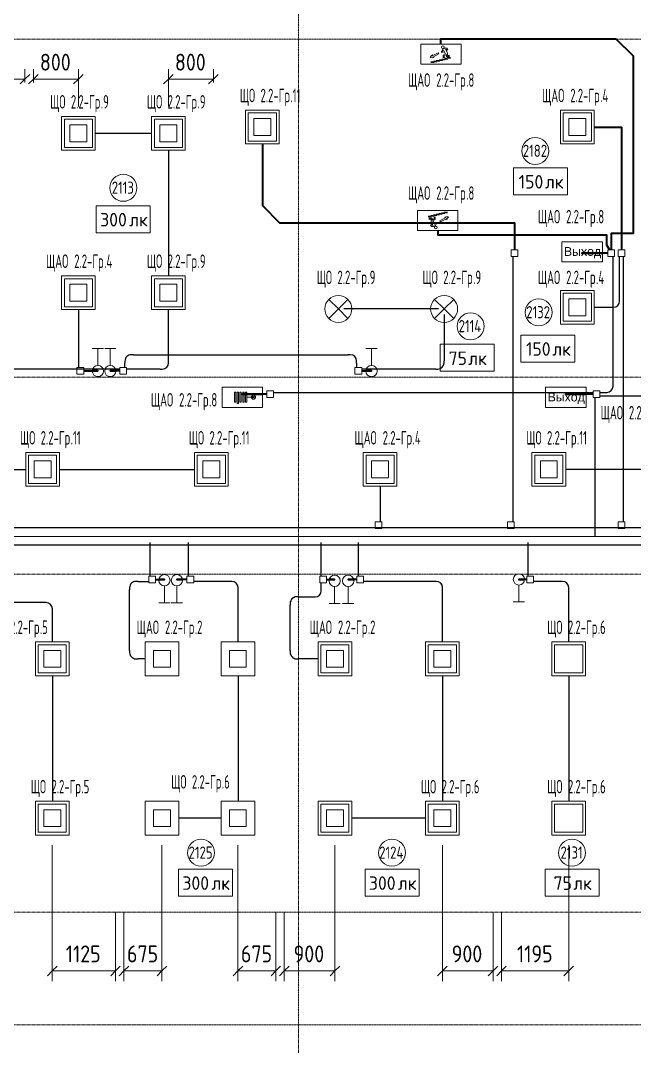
# Model space of a CAD drawing. Header units: millimetres. Extents: x -4730 to 98194, y -4296 to 93388.
# Drawn here: x 67061 to 77975, y 34616 to 52834 of the extents above; entities that cross this region are included whole.
import ezdxf

# ---------------------------------------------------------------- set-up
doc = ezdxf.new("R2010")
doc.units = ezdxf.units.MM
doc.linetypes.add('Линия сетки', pattern=[22.225, 12.7, -3.175, 3.175, -3.175])
for name, color, linetype, lineweight, true_color in [('Кабельные лотки', 5, 'Continuous', 25, 0x0000ff), ('Короба', 7, 'Continuous', 25, 0x008000), ('Соединительные детали коробов', 7, 'Continuous', 25, 0x008000), ('Типовые аннотации', 5, 'Continuous', 18, 0x0000ff)]:
    doc.layers.add(name, color=color, linetype=linetype, lineweight=lineweight, true_color=true_color)
for name, color, linetype, lineweight in [('Марки помещений', 7, 'Continuous', 9), ('Марки силовых электроприборов', 7, 'Continuous', 9), ('Осевая линия', 7, 'Continuous', 18), ('Оси', 7, 'Continuous', 9), ('Провода', 7, 'Continuous', 35), ('Размеры', 7, 'Continuous', 9), ('Размеры-120', 7, 'Continuous', 9)]:
    doc.layers.add(name, color=color, linetype=linetype, lineweight=lineweight)
doc.styles.add('Arial', font='arial.ttf', dxfattribs={"height": 156})
doc.styles.add('GOST Common', font='GOST_Common.ttf', dxfattribs={"width": 0.6, "height": 240})
doc.styles.add('GOST Common_2', font='GOST_Common.ttf', dxfattribs={"height": 240})
doc.styles.add('GOST Common_3', font='GOST_Common.ttf', dxfattribs={"width": 0.9, "height": 300})
doc.styles.add('GOST Common_4', font='GOST_Common.ttf', dxfattribs={"width": 0.8, "height": 216})
doc.dimstyles.new('ADSK_Проверочный', dxfattribs={"dimscale": 304.8, "dimtxt": 301.714499, "dimasz": 0.556693, "dimexe": 0.590551, "dimexo": 0.590551, "dimgap": 0.19685, "dimtad": 1, "dimdec": 3, "dimrnd": 0.001, "dimdsep": 46, "dimtxsty": 'GOST Common_3', "dimblk1": 'OBLIQUE', "dimblk2": 'OBLIQUE', "dimsah": 1, "dimcen": 0.09, "dimazin": 0, "dimtfac": 1, "dimtdec": 4, "dimtix": 1, "dimtmove": 0, "dimatfit": 3, "dimfxl": 1, "dimtvp": 1, "dimtolj": 1, "dimtzin": 0, "dimarcsym": 2})

# ---------------------------------------------------------------- blocks, each defined once
blk = doc.blocks.new('M_Короб_ отвод - Плоский торец - ПВХ - Стандартная-2386742-2-й этаж')
at = {"layer": 'Соединительные детали коробов'}
for p, q in [((0, 111.95), (0, 150.05)), ((-150.05, 0), (-111.95, 0))]:
    blk.add_line(p, q, dxfattribs=at)
blk.add_arc((-111.95, 111.95), 111.95, 270, 0, dxfattribs=at)
blk = doc.blocks.new('DIMBLOCK161-2-й этаж')
at = {"layer": 'Размеры-120'}
for p, q in [((67625, 38192), (67625, 35778)), ((67625, 35958), (67625, 38192)), ((68750, 36990), (68750, 35778)), ((68750, 35958), (68750, 36990)), ((67625, 35958), (67540, 35873)), ((67625, 35958), (67710, 36043)), ((67625, 35958), (68750, 35958)), ((68750, 35958), (68665, 35873)), ((68750, 35958), (68835, 36043))]:
    blk.add_line(p, q, dxfattribs=at)
at = {"layer": 'Размеры-120', "color": 0, "insert": (67865, 36410), "char_height": 300, "width": 773.21, "attachment_point": 1, "line_spacing_factor": 1.022761, "style": 'GOST Common_3'}
blk.add_mtext('1125', dxfattribs=at)
blk = doc.blocks.new('_Oblique')
at = {"color": 0, "linetype": 'ByBlock', "lineweight": -2}
blk.add_line((-0.5, -0.5), (0.5, 0.5), dxfattribs=at)
blk = doc.blocks.new('DIMBLOCK162-2-й этаж')
at = {"layer": 'Размеры-120'}
for p, q in [((69575, 38192), (69575, 35778)), ((69575, 35958), (69575, 38192)), ((68900, 36990), (68900, 35778)), ((68900, 35958), (68900, 36990)), ((68900, 35958), (68815, 35873)), ((68900, 35958), (68985, 36043)), ((68900, 35958), (69575, 35958)), ((69575, 35958), (69490, 35873)), ((69575, 35958), (69660, 36043))]:
    blk.add_line(p, q, dxfattribs=at)
at = {"layer": 'Размеры-120', "color": 0, "insert": (68954, 36410), "char_height": 300, "width": 681.16, "attachment_point": 1, "line_spacing_factor": 1.022761, "style": 'GOST Common_3'}
blk.add_mtext('675', dxfattribs=at)
blk = doc.blocks.new('DIMBLOCK163-2-й этаж')
at = {"layer": 'Размеры-120'}
for p, q in [((70925, 38192), (70925, 35778)), ((70925, 35958), (70925, 38192)), ((71600, 36990), (71600, 35778)), ((71600, 35958), (71600, 36990)), ((70925, 35958), (70840, 35873)), ((70925, 35958), (71010, 36043)), ((70925, 35958), (71600, 35958)), ((71600, 35958), (71515, 35873)), ((71600, 35958), (71685, 36043))]:
    blk.add_line(p, q, dxfattribs=at)
at = {"layer": 'Размеры-120', "color": 0, "insert": (70979, 36410), "char_height": 300, "width": 681.16, "attachment_point": 1, "line_spacing_factor": 1.022761, "style": 'GOST Common_3'}
blk.add_mtext('675', dxfattribs=at)
blk = doc.blocks.new('DIMBLOCK164-2-й этаж')
at = {"layer": 'Размеры-120'}
for p, q in [((72650, 38192), (72650, 35778)), ((72650, 35958), (72650, 38192)), ((71750, 36990), (71750, 35778)), ((71750, 35958), (71750, 36990)), ((71750, 35958), (71665, 35873)), ((71750, 35958), (71835, 36043)), ((71750, 35958), (72650, 35958)), ((72650, 35958), (72565, 35873)), ((72650, 35958), (72735, 36043))]:
    blk.add_line(p, q, dxfattribs=at)
at = {"layer": 'Размеры-120', "color": 0, "insert": (71916, 36410), "char_height": 300, "width": 681.16, "attachment_point": 1, "line_spacing_factor": 1.022761, "style": 'GOST Common_3'}
blk.add_mtext('900', dxfattribs=at)
blk = doc.blocks.new('DIMBLOCK165-2-й этаж')
at = {"layer": 'Размеры-120'}
for p, q in [((74560, 38192), (74560, 35778)), ((74560, 35958), (74560, 38192)), ((75460, 36990), (75460, 35778)), ((75460, 35958), (75460, 36990)), ((74560, 35958), (74475, 35873)), ((74560, 35958), (74645, 36043)), ((74560, 35958), (75460, 35958)), ((75460, 35958), (75375, 35873)), ((75460, 35958), (75545, 36043))]:
    blk.add_line(p, q, dxfattribs=at)
at = {"layer": 'Размеры-120', "color": 0, "insert": (74726, 36410), "char_height": 300, "width": 681.16, "attachment_point": 1, "line_spacing_factor": 1.022761, "style": 'GOST Common_3'}
blk.add_mtext('900', dxfattribs=at)
blk = doc.blocks.new('DIMBLOCK166-2-й этаж')
at = {"layer": 'Размеры-120'}
for p, q in [((76805, 38192), (76805, 35778)), ((76805, 35958), (76805, 38192)), ((75610, 36990), (75610, 35778)), ((75610, 35958), (75610, 36990)), ((75610, 35958), (75525, 35873)), ((75610, 35958), (75695, 36043)), ((75610, 35958), (76805, 35958)), ((76805, 35958), (76720, 35873)), ((76805, 35958), (76890, 36043))]:
    blk.add_line(p, q, dxfattribs=at)
at = {"layer": 'Размеры-120', "color": 0, "insert": (75885, 36410), "char_height": 300, "width": 773.21, "attachment_point": 1, "line_spacing_factor": 1.022761, "style": 'GOST Common_3'}
blk.add_mtext('1195', dxfattribs=at)
blk = doc.blocks.new('DIMBLOCK179-2-й этаж')
at = {"layer": 'Размеры-120'}
for p, q in [((66195, 51307), (66195, 51972)), ((67140, 51732), (67140, 51972)), ((66195, 51792), (66110, 51707)), ((66195, 51792), (66280, 51877)), ((66195, 51792), (67140, 51792)), ((66195, 51792), (66195, 51307)), ((67140, 51792), (67055, 51707)), ((67140, 51792), (67225, 51877)), ((67140, 51792), (67140, 51732))]:
    blk.add_line(p, q, dxfattribs=at)
at = {"layer": 'Размеры-120', "color": 0, "insert": (66371, 52244), "char_height": 300, "width": 711.84, "attachment_point": 1, "line_spacing_factor": 1.022761, "style": 'GOST Common_3'}
blk.add_mtext('945', dxfattribs=at)
blk = doc.blocks.new('DIMBLOCK182-2-й этаж')
at = {"layer": 'Размеры-120'}
for p, q in [((67290, 51732), (67290, 51972)), ((68090, 51307), (68090, 51972)), ((67290, 51792), (67205, 51707)), ((67290, 51792), (67375, 51877)), ((67290, 51792), (68090, 51792)), ((67290, 51792), (67290, 51732)), ((68090, 51792), (68005, 51707)), ((68090, 51792), (68175, 51877)), ((68090, 51792), (68090, 51307))]:
    blk.add_line(p, q, dxfattribs=at)
at = {"layer": 'Размеры-120', "color": 0, "insert": (67406, 52244), "char_height": 300, "width": 681.16, "attachment_point": 1, "line_spacing_factor": 1.022761, "style": 'GOST Common_3'}
blk.add_mtext('800', dxfattribs=at)
blk = doc.blocks.new('DIMBLOCK183-2-й этаж')
at = {"layer": 'Размеры-120'}
for p, q in [((69690, 51307), (69690, 51972)), ((70490, 51732), (70490, 51972)), ((69690, 51792), (69605, 51707)), ((69690, 51792), (69775, 51877)), ((69690, 51792), (70490, 51792)), ((69690, 51792), (69690, 51307)), ((70490, 51792), (70405, 51707)), ((70490, 51792), (70575, 51877)), ((70490, 51792), (70490, 51732))]:
    blk.add_line(p, q, dxfattribs=at)
at = {"layer": 'Размеры-120', "color": 0, "insert": (69806, 52244), "char_height": 300, "width": 681.16, "attachment_point": 1, "line_spacing_factor": 1.022761, "style": 'GOST Common_3'}
blk.add_mtext('800', dxfattribs=at)
blk = doc.blocks.new('ADSK_Марка_Помещение_1_ГОСТ21-501-2011 - Номер-85995-2-й этаж')
at = {"layer": 'Марки помещений'}
blk.add_circle((0, 0), 2, dxfattribs=at)
blk = doc.blocks.new('Морка помещения_освещённость_ - Морка помещения_освещённость_-1484368-2-й этаж')
at = {"layer": 'Марки помещений', "color": 190, "true_color": 0x8000ff}
for p, q in [((-4, 0), (-4, 4)), ((-4, 4), (4, 4)), ((4, 4), (4, 0)), ((4, 0), (-4, 0))]:
    blk.add_line(p, q, dxfattribs=at)

msp = doc.modelspace()

# ---------------------------------------------------------------- linework, layer by layer
at = {"layer": 'Кабельные лотки'}
for p, q in [((81502.9607, 43823.1437), (48145, 43823.1437)), ((48145, 43523.1437), (81502.9607, 43523.1437))]:
    msp.add_line(p, q, dxfattribs=at)
at = {"layer": 'Короба'}
for p, q in [((69394.764, 50830), (68389.764, 50830)), ((69692.264, 50532.5), (69692.264, 48297.5)), ((75810.3326, 48643.9072), (75810.3326, 43932.0582)), ((77593.3326, 46379.262), (77593.3326, 48643.9072)), ((77710.3326, 47892.6394), (77710.3326, 48643.9072)), ((77773.3326, 48643.9072), (77773.3326, 43932.0582)), ((77259.6124, 47742.5894), (77560.2826, 47742.5894)), ((68092.264, 47702.5), (68092.264, 46672.0678)), ((69692.264, 46793.6178), (69692.264, 47702.5)), ((74491.0368, 47713.0006), (72811.0368, 47713.0006)), ((74591.0368, 47613.0006), (74591.0368, 46793.6178)), ((69067.314, 46900), (72884.214, 46900)), ((68825.764, 46643.5678), (62445.764, 46643.5678)), ((68917.264, 46672.0678), (68917.264, 46749.95)), ((69542.214, 46643.5678), (68945.764, 46643.5678)), ((73034.264, 46749.95), (73034.264, 46672.0678)), ((74440.9868, 46643.5678), (73125.764, 46643.5678)), ((71558.4209, 46229.212), (77238.4209, 46229.212)), ((77266.9209, 46137.712), (77266.9209, 43663.1096)), ((77358.4209, 46229.212), (77443.2826, 46229.212)), ((78918.4209, 46166.212), (77358.4209, 46166.212)), ((64752.7025, 44863.9553), (67157.7025, 44863.9553)), ((67752.7025, 44863.9553), (70157.7025, 44863.9553)), ((79157.7025, 44863.9553), (76752.7025, 44863.9553)), ((73455.2025, 44566.4553), (73455.2025, 43932.0582)), ((69367.7371, 42966.6717), (69367.7371, 43566.6717)), ((70047.7371, 42966.6717), (70047.7371, 43566.6717)), ((72407.7371, 42966.6717), (72407.7371, 43566.6717)), ((73067.7371, 42966.6717), (73067.7371, 43566.6717)), ((76087.7371, 42966.6717), (76087.7371, 43566.6717)), ((69149.814, 42875.1717), (69339.2371, 42875.1717)), ((70777.214, 42875.1717), (70139.2371, 42875.1717)), ((72407.7371, 42750.05), (72407.7371, 42846.6717)), ((74412.214, 42875.1717), (73159.2371, 42875.1717)), ((76657.214, 42875.1717), (76179.2371, 42875.1717)), ((68999.764, 41650.05), (68999.764, 42725.1217)), ((70927.264, 41797.5), (70927.264, 42725.1217)), ((74562.264, 41797.5), (74562.264, 42725.1217)), ((76807.264, 41797.5), (76807.264, 42725.1217)), ((67477.214, 42497.5), (66600.7871, 42497.5)), ((71854.764, 41650.05), (71854.764, 42449.95)), ((72004.814, 42600), (72257.6871, 42600)), ((67627.264, 41797.5), (67627.264, 42347.45)), ((69279.764, 41500), (69149.814, 41500)), ((72354.764, 41500), (72004.814, 41500)), ((67627.264, 41202.5), (67627.264, 38967.5)), ((70927.264, 41202.5), (70927.264, 38967.5)), ((74562.264, 41202.5), (74562.264, 38967.5)), ((76807.264, 41202.5), (76807.264, 38967.5)), ((70629.764, 38670), (69874.764, 38670)), ((74264.764, 38670), (72949.764, 38670))]:
    msp.add_line(p, q, dxfattribs=at)
at = {"layer": 'Осевая линия'}
msp.add_line((48145, 43673.1437), (81502.9607, 43673.1437), dxfattribs=at)
at = {"layer": 'Оси', "linetype": 'Линия сетки'}
for p, q in [((72000, 93388.3703), (72000, -3096.3487)), ((98194.2682, 52500), (-3530.0173, 52500)), ((98194.2682, 46500), (-3530.0173, 46500)), ((98194.2682, 43000), (-3530.0173, 43000)), ((98194.2682, 37000), (-3530.0173, 37000)), ((98194.2682, 35000), (-3530.0173, 35000))]:
    msp.add_line(p, q, dxfattribs=at)
at = {"layer": 'Провода', "flags": 128}
for points in [[(74531.7125, 52416.7452), (74530, 52510), (77645.2, 52510), (77950, 52205.2), (77950, 49050), (77561.8278, 49050), (77561.8318, 48763.9072)], [(77259.8484, 50942.5894), (77741.8325, 50942.5894), (77741.8326, 48763.9072)], [(71360.2479, 50642.5894), (71361.7064, 49547.3891), (71666.9124, 49242.5894), (75841.8278, 49242.5894), (75841.8321, 48763.9072)], [(74478.5486, 49103.2548), (74480, 49030), (77480, 49030), (77480, 48850), (77528.2241, 48763.9072)], [(77501.8326, 48703.9074), (77040, 48703.9092), (77405.0179, 48703.9092)], [(68183.764, 46612.0682), (68436.897, 46612.0698), (68336.9177, 46612.0698)], [(68825.764, 46612.0683), (68656.897, 46612.0698), (68756.8764, 46612.0698)], [(73125.764, 46612.0683), (73300, 46612.0698), (73200.0207, 46612.0698)], [(71438.4209, 46197.7123), (71000, 46197.7141), (71365.0179, 46197.7141)], [(77238.4209, 46197.7122), (76750, 46197.7141), (77115.0179, 46197.7141)], [(69459.2371, 42906.6722), (69620, 42906.6737), (69520.7614, 42906.6737)], [(70019.2371, 42906.6722), (69840, 42906.6737), (69939.2386, 42906.6737)], [(72499.2371, 42906.6723), (72645, 42906.6737), (72547.5221, 42906.6737)], [(73039.2371, 42906.6722), (72885, 42906.6737), (72982.4779, 42906.6737)], [(76059.2371, 42906.6723), (75920, 42906.6737), (76019.964, 42906.6737)]]:
    msp.add_lwpolyline(points, dxfattribs=at)
at = {"layer": 'Типовые аннотации', "color": 96, "true_color": 0x008000}
for p, q in [((74175.0179, 52056.7452), (74175.0179, 52416.7452)), ((74175.0179, 52416.7452), (74895.0179, 52416.7452)), ((74564.1791, 52288.3891), (74540.1791, 52288.3891)), ((74605.7483, 52342.3891), (74564.1791, 52318.3891)), ((74564.1791, 52318.3891), (74564.1791, 52288.3891)), ((74582.1791, 52304.7814), (74618.1791, 52242.4276)), ((74641.7483, 52342.3891), (74605.7483, 52342.3891)), ((74652.1406, 52262.0353), (74616.1406, 52324.3891)), ((74631.356, 52324.3891), (74644.1599, 52302.2122)), ((74659.7483, 52311.2122), (74641.7483, 52342.3891)), ((74895.0179, 52416.7452), (74895.0179, 52056.7452)), ((74342.7012, 52174.4355), (74368.2593, 52215.0653)), ((74390.6667, 52172.6164), (74342.7012, 52174.4355)), ((74368.2593, 52215.0653), (74389.4838, 52226.2689)), ((74376.7047, 52205.954), (74482.827, 52261.9725)), ((74389.4838, 52226.2689), (74376.7047, 52205.954)), ((74494.0306, 52240.748), (74387.9084, 52184.7296)), ((74387.9084, 52184.7296), (74411.8911, 52183.82)), ((74411.8911, 52183.82), (74390.6667, 52172.6164)), ((74404.1175, 52114.7205), (74452.1175, 52114.7205)), ((74452.1175, 52126.7205), (74500.1175, 52126.7205)), ((74512.1175, 52114.7205), (74464.1175, 52114.7205)), ((74482.827, 52261.9725), (74494.0306, 52240.748)), ((74500.1175, 52138.7205), (74548.1175, 52138.7205)), ((74560.1175, 52126.7205), (74512.1175, 52126.7205)), ((74540.1791, 52270.3891), (74582.1791, 52270.3891)), ((74548.1175, 52150.7205), (74596.1175, 52150.7205)), ((74608.1175, 52138.7205), (74560.1175, 52138.7205)), ((74618.1791, 52242.4276), (74576.6099, 52218.4276)), ((74576.6099, 52218.4276), (74576.6099, 52170.4276)), ((74594.6099, 52208.0353), (74634.1406, 52230.8584)), ((74594.6099, 52170.4276), (74594.6099, 52208.0353)), ((74596.1175, 52162.7205), (74644.1175, 52162.7205)), ((74656.1175, 52150.7205), (74608.1175, 52150.7205)), ((74634.1406, 52230.8584), (74634.1406, 52196.0353)), ((74634.1406, 52196.0353), (74688.1406, 52196.0353)), ((74644.1175, 52174.7205), (74704.1175, 52174.7205)), ((74652.1406, 52214.0353), (74652.1406, 52262.0353)), ((74688.1406, 52214.0353), (74652.1406, 52214.0353)), ((74704.1175, 52162.7205), (74656.1175, 52162.7205)), ((74895.0179, 52056.7452), (74175.0179, 52056.7452)), ((74356.1175, 52102.7205), (74404.1175, 52102.7205)), ((74416.1175, 52090.7205), (74356.1175, 52090.7205)), ((74464.1175, 52102.7205), (74416.1175, 52102.7205)), ((74114.9821, 49103.2548), (74114.9821, 49463.2548)), ((74114.9821, 49463.2548), (74834.9821, 49463.2548)), ((74401.8825, 49381.2795), (74449.8825, 49381.2795)), ((74449.8825, 49393.2795), (74497.8825, 49393.2795)), ((74509.8825, 49381.2795), (74461.8825, 49381.2795)), ((74497.8825, 49405.2795), (74545.8825, 49405.2795)), ((74557.8825, 49393.2795), (74509.8825, 49393.2795)), ((74545.8825, 49417.2795), (74593.8825, 49417.2795)), ((74605.8825, 49405.2795), (74557.8825, 49405.2795)), ((74593.8825, 49429.2795), (74653.8825, 49429.2795)), ((74653.8825, 49417.2795), (74605.8825, 49417.2795)), ((74834.9821, 49463.2548), (74834.9821, 49103.2548)), ((74305.8825, 49357.2795), (74353.8825, 49357.2795)), ((74365.8825, 49345.2795), (74305.8825, 49345.2795)), ((74375.8594, 49323.9647), (74321.8594, 49323.9647)), ((74321.8594, 49305.9647), (74357.8594, 49305.9647)), ((74350.2517, 49208.7878), (74368.2517, 49177.6109)), ((74353.8825, 49369.2795), (74401.8825, 49369.2795)), ((74357.8594, 49305.9647), (74357.8594, 49257.9647)), ((74357.8594, 49257.9647), (74393.8594, 49195.6109)), ((74378.644, 49195.6109), (74365.8401, 49217.7878)), ((74413.8825, 49357.2795), (74365.8825, 49357.2795)), ((74375.8594, 49289.1416), (74375.8594, 49323.9647)), ((74415.3901, 49311.9647), (74375.8594, 49289.1416)), ((74391.8209, 49277.5724), (74433.3901, 49301.5724)), ((74427.8209, 49215.2186), (74391.8209, 49277.5724)), ((74404.2517, 49177.6109), (74445.8209, 49201.6109)), ((74461.8825, 49369.2795), (74413.8825, 49369.2795)), ((74415.3901, 49349.5724), (74415.3901, 49311.9647)), ((74469.8209, 49249.6109), (74427.8209, 49249.6109)), ((74433.3901, 49301.5724), (74433.3901, 49349.5724)), ((74445.8209, 49201.6109), (74445.8209, 49231.6109)), ((74445.8209, 49231.6109), (74469.8209, 49231.6109)), ((74515.9694, 49279.252), (74622.0916, 49335.2704)), ((74527.173, 49258.0275), (74515.9694, 49279.252)), ((74633.2953, 49314.0459), (74527.173, 49258.0275)), ((74598.1089, 49336.18), (74619.3333, 49347.3836)), ((74622.0916, 49335.2704), (74598.1089, 49336.18)), ((74619.3333, 49347.3836), (74667.2989, 49345.5645)), ((74620.5163, 49293.731), (74633.2953, 49314.0459)), ((74641.7407, 49304.9347), (74620.5163, 49293.731)), ((74667.2989, 49345.5645), (74641.7407, 49304.9347)), ((74834.9821, 49103.2548), (74114.9821, 49103.2548)), ((74368.2517, 49177.6109), (74404.2517, 49177.6109)), ((76685.0179, 48546.7452), (76685.0179, 48906.7452)), ((76685.0179, 48906.7452), (77405.0179, 48906.7452)), ((77405.0179, 48906.7452), (77405.0179, 48546.7452)), ((77405.0179, 48546.7452), (76685.0179, 48546.7452)), ((76395.0179, 45961.7452), (76395.0179, 46321.7452)), ((76395.0179, 46321.7452), (77115.0179, 46321.7452)), ((77115.0179, 46321.7452), (77115.0179, 45961.7452)), ((77115.0179, 45961.7452), (76395.0179, 45961.7452))]:
    msp.add_line(p, q, dxfattribs=at)
at = {"layer": 'Типовые аннотации'}
for p, q in [((71059.8484, 51242.5894), (71659.8484, 51242.5894)), ((71059.8484, 50642.5894), (71059.8484, 51242.5894)), ((71109.8484, 51192.5894), (71609.8484, 51192.5894)), ((71109.8484, 50692.5894), (71109.8484, 51192.5894)), ((71609.8484, 51192.5894), (71609.8484, 50692.5894)), ((71659.8484, 51242.5894), (71659.8484, 50642.5894)), ((67790, 51130), (68390, 51130)), ((67790, 50530), (67790, 51130)), ((67840, 51080), (68340, 51080)), ((67840, 50580), (67840, 51080)), ((68340, 51080), (68340, 50580)), ((68390, 51130), (68390, 50530)), ((69390, 51130), (69990, 51130)), ((69390, 50530), (69390, 51130)), ((69440, 51080), (69940, 51080)), ((69440, 50580), (69440, 51080)), ((69940, 51080), (69940, 50580)), ((69990, 51130), (69990, 50530)), ((71209.8484, 51092.5894), (71209.8484, 50792.5894)), ((71509.8484, 51092.5894), (71209.8484, 51092.5894)), ((71509.8484, 50792.5894), (71509.8484, 51092.5894)), ((67940, 50980), (67940, 50680)), ((68240, 50980), (67940, 50980)), ((68240, 50680), (68240, 50980)), ((69540, 50980), (69540, 50680)), ((69840, 50980), (69540, 50980)), ((69840, 50680), (69840, 50980)), ((67940, 50680), (68240, 50680)), ((69540, 50680), (69840, 50680)), ((71609.8484, 50692.5894), (71109.8484, 50692.5894)), ((71209.8484, 50792.5894), (71509.8484, 50792.5894)), ((68390, 50530), (67790, 50530)), ((68340, 50580), (67840, 50580)), ((69990, 50530), (69390, 50530)), ((69940, 50580), (69440, 50580)), ((71659.8484, 50642.5894), (71059.8484, 50642.5894)), ((69390, 48300), (69990, 48300)), ((69390, 47700), (69390, 48300)), ((69990, 48300), (69990, 47700)), ((69440, 48250), (69940, 48250)), ((69440, 47750), (69440, 48250)), ((69540, 48150), (69540, 47850)), ((69840, 48150), (69540, 48150)), ((69840, 47850), (69840, 48150)), ((69940, 48250), (69940, 47750)), ((69940, 47750), (69440, 47750)), ((69540, 47850), (69840, 47850)), ((72711.0368, 47713.0006), (72541.3312, 47882.7063)), ((72711.0368, 47713.0006), (72880.7424, 47882.7063)), ((74591.0368, 47713.0006), (74421.3312, 47882.7063)), ((74591.0368, 47713.0006), (74760.7424, 47882.7063)), ((69990, 47700), (69390, 47700)), ((72711.0368, 47713.0006), (72541.3312, 47543.295)), ((72711.0368, 47713.0006), (72880.7424, 47543.295)), ((74591.0368, 47713.0006), (74421.3312, 47543.295)), ((74591.0368, 47713.0006), (74760.7424, 47543.295)), ((68756.897, 47010.0374), (68556.897, 47010.0374)), ((68656.897, 46710.0374), (68656.897, 47010.0374)), ((73400, 47010.0374), (73200, 47010.0374)), ((73300, 46710.0374), (73300, 47010.0374)), ((67152.9385, 45163.9553), (67752.9385, 45163.9553)), ((67152.9385, 44563.9553), (67152.9385, 45163.9553)), ((67202.9385, 45113.9553), (67702.9385, 45113.9553)), ((67202.9385, 44613.9553), (67202.9385, 45113.9553)), ((67302.9385, 45013.9553), (67302.9385, 44713.9553)), ((67602.9385, 45013.9553), (67302.9385, 45013.9553)), ((67602.9385, 44713.9553), (67602.9385, 45013.9553)), ((67702.9385, 45113.9553), (67702.9385, 44613.9553)), ((67752.9385, 45163.9553), (67752.9385, 44563.9553)), ((70152.9385, 45163.9553), (70752.9385, 45163.9553)), ((70152.9385, 44563.9553), (70152.9385, 45163.9553)), ((70202.9385, 45113.9553), (70702.9385, 45113.9553)), ((70202.9385, 44613.9553), (70202.9385, 45113.9553)), ((70302.9385, 45013.9553), (70302.9385, 44713.9553)), ((70602.9385, 45013.9553), (70302.9385, 45013.9553)), ((70602.9385, 44713.9553), (70602.9385, 45013.9553)), ((70702.9385, 45113.9553), (70702.9385, 44613.9553)), ((70752.9385, 45163.9553), (70752.9385, 44563.9553)), ((76152.9385, 45163.9553), (76752.9385, 45163.9553)), ((76152.9385, 44563.9553), (76152.9385, 45163.9553)), ((76202.9385, 45113.9553), (76702.9385, 45113.9553)), ((76202.9385, 44613.9553), (76202.9385, 45113.9553)), ((76302.9385, 45013.9553), (76302.9385, 44713.9553)), ((76602.9385, 45013.9553), (76302.9385, 45013.9553)), ((76602.9385, 44713.9553), (76602.9385, 45013.9553)), ((76702.9385, 45113.9553), (76702.9385, 44613.9553)), ((76752.9385, 45163.9553), (76752.9385, 44563.9553)), ((67302.9385, 44713.9553), (67602.9385, 44713.9553)), ((70302.9385, 44713.9553), (70602.9385, 44713.9553)), ((76302.9385, 44713.9553), (76602.9385, 44713.9553)), ((67752.9385, 44563.9553), (67152.9385, 44563.9553)), ((67702.9385, 44613.9553), (67202.9385, 44613.9553)), ((70752.9385, 44563.9553), (70152.9385, 44563.9553)), ((70702.9385, 44613.9553), (70202.9385, 44613.9553)), ((76752.9385, 44563.9553), (76152.9385, 44563.9553)), ((76702.9385, 44613.9553), (76202.9385, 44613.9553)), ((69840, 42794.3567), (69840, 42494.3567)), ((72885, 42784.3567), (72885, 42484.3567)), ((75920, 42809.3566), (75920, 42509.3566)), ((69740, 42494.3567), (69940, 42494.3567)), ((72785, 42484.3567), (72985, 42484.3567)), ((75820, 42509.3566), (76020, 42509.3566)), ((67325, 41800), (67925, 41800)), ((67325, 41200), (67325, 41800)), ((67375, 41750), (67875, 41750)), ((67375, 41250), (67375, 41750)), ((67875, 41750), (67875, 41250)), ((67925, 41800), (67925, 41200)), ((70625, 41800), (71225, 41800)), ((70625, 41200), (70625, 41800)), ((71225, 41800), (71225, 41200)), ((74260, 41800), (74860, 41800)), ((74260, 41200), (74260, 41800)), ((74310, 41750), (74810, 41750)), ((74310, 41250), (74310, 41750)), ((74810, 41750), (74810, 41250)), ((74860, 41800), (74860, 41200)), ((76505, 41800), (77105, 41800)), ((76505, 41200), (76505, 41800)), ((76555, 41750), (77055, 41750)), ((76555, 41250), (76555, 41750)), ((77055, 41750), (77055, 41250)), ((77105, 41800), (77105, 41200)), ((67475, 41650), (67475, 41350)), ((67775, 41650), (67475, 41650)), ((67775, 41350), (67775, 41650)), ((70775, 41650), (70775, 41350)), ((71075, 41650), (70775, 41650)), ((71075, 41350), (71075, 41650)), ((74410, 41650), (74410, 41350)), ((74710, 41650), (74410, 41650)), ((74710, 41350), (74710, 41650)), ((67925, 41200), (67325, 41200)), ((67875, 41250), (67375, 41250)), ((67475, 41350), (67775, 41350)), ((71225, 41200), (70625, 41200)), ((70775, 41350), (71075, 41350)), ((74860, 41200), (74260, 41200)), ((74810, 41250), (74310, 41250)), ((74410, 41350), (74710, 41350)), ((77105, 41200), (76505, 41200)), ((77055, 41250), (76555, 41250)), ((67325, 38970), (67925, 38970)), ((67325, 38370), (67325, 38970)), ((67375, 38920), (67875, 38920)), ((67375, 38420), (67375, 38920)), ((67475, 38820), (67475, 38520)), ((67775, 38820), (67475, 38820)), ((67775, 38520), (67775, 38820)), ((67875, 38920), (67875, 38420)), ((67925, 38970), (67925, 38370)), ((69275, 38970), (69875, 38970)), ((69275, 38370), (69275, 38970)), ((69425, 38820), (69425, 38520)), ((69725, 38820), (69425, 38820)), ((69725, 38520), (69725, 38820)), ((69875, 38970), (69875, 38370)), ((70625, 38970), (71225, 38970)), ((70625, 38370), (70625, 38970)), ((70775, 38820), (70775, 38520)), ((71075, 38820), (70775, 38820)), ((71075, 38520), (71075, 38820)), ((71225, 38970), (71225, 38370)), ((72350, 38970), (72950, 38970)), ((72350, 38370), (72350, 38970)), ((72400, 38920), (72900, 38920)), ((72400, 38420), (72400, 38920)), ((72500, 38820), (72500, 38520)), ((72800, 38820), (72500, 38820)), ((72800, 38520), (72800, 38820)), ((72900, 38920), (72900, 38420)), ((72950, 38970), (72950, 38370)), ((74260, 38970), (74860, 38970)), ((74260, 38370), (74260, 38970)), ((74310, 38920), (74810, 38920)), ((74310, 38420), (74310, 38920)), ((74410, 38820), (74410, 38520)), ((74710, 38820), (74410, 38820)), ((74710, 38520), (74710, 38820)), ((74810, 38920), (74810, 38420)), ((74860, 38970), (74860, 38370)), ((76505, 38970), (77105, 38970)), ((76505, 38370), (76505, 38970)), ((76555, 38920), (77055, 38920)), ((76555, 38420), (76555, 38920)), ((77055, 38920), (77055, 38420)), ((77105, 38970), (77105, 38370)), ((67475, 38520), (67775, 38520)), ((69425, 38520), (69725, 38520)), ((70775, 38520), (71075, 38520)), ((72500, 38520), (72800, 38520)), ((74410, 38520), (74710, 38520)), ((67925, 38370), (67325, 38370)), ((67875, 38420), (67375, 38420)), ((69875, 38370), (69275, 38370)), ((71225, 38370), (70625, 38370)), ((72950, 38370), (72350, 38370)), ((72900, 38420), (72400, 38420)), ((74860, 38370), (74260, 38370)), ((74810, 38420), (74310, 38420)), ((77105, 38370), (76505, 38370)), ((77055, 38420), (76555, 38420))]:
    msp.add_line(p, q, dxfattribs=at)
at = {"layer": 'Типовые аннотации', "color": 1, "true_color": 0xff0000}
for p, q in [((76659.8484, 51242.5894), (77259.8484, 51242.5894)), ((76659.8484, 50642.5894), (76659.8484, 51242.5894)), ((76709.8484, 51192.5894), (77209.8484, 51192.5894)), ((76709.8484, 50692.5894), (76709.8484, 51192.5894)), ((77209.8484, 51192.5894), (77209.8484, 50692.5894)), ((77259.8484, 51242.5894), (77259.8484, 50642.5894)), ((76809.8484, 51092.5894), (76809.8484, 50792.5894)), ((77109.8484, 51092.5894), (76809.8484, 51092.5894)), ((77109.8484, 50792.5894), (77109.8484, 51092.5894)), ((77209.8484, 50692.5894), (76709.8484, 50692.5894)), ((76809.8484, 50792.5894), (77109.8484, 50792.5894)), ((77259.8484, 50642.5894), (76659.8484, 50642.5894)), ((77501.8326, 48763.9072), (77621.8326, 48763.9072)), ((77501.8326, 48643.9072), (77501.8326, 48763.9072)), ((77621.8326, 48643.9072), (77501.8326, 48643.9072)), ((77621.8326, 48763.9072), (77621.8326, 48643.9072)), ((77681.8326, 48763.9072), (77801.8326, 48763.9072)), ((77681.8326, 48643.9072), (77681.8326, 48763.9072)), ((77801.8326, 48643.9072), (77681.8326, 48643.9072)), ((77801.8326, 48763.9072), (77801.8326, 48643.9072)), ((67790, 48300), (68390, 48300)), ((67790, 47700), (67790, 48300)), ((68390, 48300), (68390, 47700)), ((67840, 48250), (68340, 48250)), ((67840, 47750), (67840, 48250)), ((67940, 48150), (67940, 47850)), ((68240, 48150), (67940, 48150)), ((68240, 47850), (68240, 48150)), ((68340, 48250), (68340, 47750)), ((76659.8484, 48042.5894), (77259.8484, 48042.5894)), ((76659.8484, 47442.5894), (76659.8484, 48042.5894)), ((76709.8484, 47992.5894), (77209.8484, 47992.5894)), ((76709.8484, 47492.5894), (76709.8484, 47992.5894)), ((77209.8484, 47992.5894), (77209.8484, 47492.5894)), ((77259.8484, 48042.5894), (77259.8484, 47442.5894)), ((68340, 47750), (67840, 47750)), ((67940, 47850), (68240, 47850)), ((76809.8484, 47892.5894), (76809.8484, 47592.5894)), ((77109.8484, 47892.5894), (76809.8484, 47892.5894)), ((77109.8484, 47592.5894), (77109.8484, 47892.5894)), ((68390, 47700), (67790, 47700)), ((76809.8484, 47592.5894), (77109.8484, 47592.5894)), ((77259.8484, 47442.5894), (76659.8484, 47442.5894)), ((77209.8484, 47492.5894), (76709.8484, 47492.5894)), ((68536.897, 47010.0374), (68336.897, 47010.0374)), ((68436.897, 46710.0374), (68436.897, 47010.0374)), ((68063.764, 46672.0678), (68183.764, 46672.0678)), ((68063.764, 46552.0678), (68063.764, 46672.0678)), ((68183.764, 46672.0678), (68183.764, 46552.0678)), ((68183.764, 46552.0678), (68063.764, 46552.0678)), ((70645.0179, 45961.7452), (70645.0179, 46321.7452)), ((70645.0179, 46321.7452), (71365.0179, 46321.7452)), ((71365.0179, 46321.7452), (71365.0179, 45961.7452)), ((70866.1335, 46054.847), (70866.1335, 46234.847)), ((70866.1335, 46234.847), (70890.1335, 46234.847)), ((70890.1335, 46234.847), (70890.1335, 46054.847)), ((70914.1335, 46030.847), (70914.1335, 46234.847)), ((70914.1335, 46234.847), (70938.1335, 46234.847)), ((70938.1335, 46234.847), (70938.1335, 46030.847)), ((70962.1335, 46054.847), (70962.1335, 46234.847)), ((70962.1335, 46234.847), (70986.1335, 46234.847)), ((70986.1335, 46234.847), (70986.1335, 46054.847)), ((71010.1335, 46054.847), (71010.1335, 46234.847)), ((71010.1335, 46234.847), (71034.1335, 46234.847)), ((71034.1335, 46234.847), (71034.1335, 46054.847)), ((71058.1335, 46054.847), (71058.1335, 46234.847)), ((71058.1335, 46234.847), (71082.1335, 46234.847)), ((71082.1335, 46234.847), (71082.1335, 46054.847)), ((71082.1335, 46144.847), (71202.1335, 46144.847)), ((71202.1335, 46144.847), (71176.6776, 46170.3029)), ((71176.6776, 46119.3912), (71202.1335, 46144.847)), ((71202.1335, 46144.847), (71227.5893, 46170.3029)), ((71227.5893, 46119.3912), (71202.1335, 46144.847)), ((71438.4209, 46257.712), (71558.4209, 46257.712)), ((71438.4209, 46137.712), (71438.4209, 46257.712)), ((71558.4209, 46137.712), (71438.4209, 46137.712)), ((71558.4209, 46257.712), (71558.4209, 46137.712)), ((77238.4209, 46257.712), (77358.4209, 46257.712)), ((77238.4209, 46137.712), (77238.4209, 46257.712)), ((77358.4209, 46137.712), (77238.4209, 46137.712)), ((77358.4209, 46257.712), (77358.4209, 46137.712)), ((71365.0179, 45961.7452), (70645.0179, 45961.7452)), ((70890.1335, 46054.847), (70866.1335, 46054.847)), ((70938.1335, 46030.847), (70914.1335, 46030.847)), ((70986.1335, 46054.847), (70962.1335, 46054.847)), ((71034.1335, 46054.847), (71010.1335, 46054.847)), ((71082.1335, 46054.847), (71058.1335, 46054.847)), ((73152.9385, 45163.9553), (73752.9385, 45163.9553)), ((73152.9385, 44563.9553), (73152.9385, 45163.9553)), ((73202.9385, 45113.9553), (73702.9385, 45113.9553)), ((73202.9385, 44613.9553), (73202.9385, 45113.9553)), ((73302.9385, 45013.9553), (73302.9385, 44713.9553)), ((73602.9385, 45013.9553), (73302.9385, 45013.9553)), ((73602.9385, 44713.9553), (73602.9385, 45013.9553)), ((73702.9385, 45113.9553), (73702.9385, 44613.9553)), ((73752.9385, 45163.9553), (73752.9385, 44563.9553)), ((73302.9385, 44713.9553), (73602.9385, 44713.9553)), ((73752.9385, 44563.9553), (73152.9385, 44563.9553)), ((73702.9385, 44613.9553), (73202.9385, 44613.9553)), ((73363.7025, 43932.0582), (73483.7025, 43932.0582)), ((73363.7025, 43812.0582), (73363.7025, 43932.0582)), ((73483.7025, 43932.0582), (73483.7025, 43812.0582)), ((77681.8326, 43932.0582), (77801.8326, 43932.0582)), ((77681.8326, 43812.0582), (77681.8326, 43932.0582)), ((77801.8326, 43932.0582), (77801.8326, 43812.0582)), ((73483.7025, 43812.0582), (73363.7025, 43812.0582)), ((77801.8326, 43812.0582), (77681.8326, 43812.0582)), ((69339.2371, 42966.6717), (69459.2371, 42966.6717)), ((69339.2371, 42846.6717), (69339.2371, 42966.6717)), ((69459.2371, 42846.6717), (69339.2371, 42846.6717)), ((69459.2371, 42966.6717), (69459.2371, 42846.6717)), ((72379.2371, 42966.6717), (72499.2371, 42966.6717)), ((72379.2371, 42846.6717), (72379.2371, 42966.6717)), ((72499.2371, 42846.6717), (72379.2371, 42846.6717)), ((72499.2371, 42966.6717), (72499.2371, 42846.6717)), ((69620, 42794.3567), (69620, 42494.3567)), ((72645, 42784.3567), (72645, 42484.3567)), ((69520, 42494.3567), (69720, 42494.3567)), ((72545, 42484.3567), (72745, 42484.3567)), ((69275, 41800), (69875, 41800)), ((69275, 41200), (69275, 41800)), ((69875, 41800), (69875, 41200)), ((72350, 41800), (72950, 41800)), ((72350, 41200), (72350, 41800)), ((72400, 41750), (72900, 41750)), ((72400, 41250), (72400, 41750)), ((72900, 41750), (72900, 41250)), ((72950, 41800), (72950, 41200)), ((69425, 41650), (69425, 41350)), ((69725, 41650), (69425, 41650)), ((69725, 41350), (69725, 41650)), ((72500, 41650), (72500, 41350)), ((72800, 41650), (72500, 41650)), ((72800, 41350), (72800, 41650)), ((69875, 41200), (69275, 41200)), ((69425, 41350), (69725, 41350)), ((72950, 41200), (72350, 41200)), ((72900, 41250), (72400, 41250)), ((72500, 41350), (72800, 41350))]:
    msp.add_line(p, q, dxfattribs=at)
at = {"layer": 'Типовые аннотации', "color": 16, "true_color": 0x800000}
for p, q in [((75781.8326, 48763.9072), (75901.8326, 48763.9072)), ((75781.8326, 48643.9072), (75781.8326, 48763.9072)), ((75901.8326, 48643.9072), (75781.8326, 48643.9072)), ((75901.8326, 48763.9072), (75901.8326, 48643.9072)), ((73005.764, 46672.0678), (73125.764, 46672.0678)), ((73005.764, 46552.0678), (73005.764, 46672.0678)), ((73125.764, 46672.0678), (73125.764, 46552.0678)), ((73125.764, 46552.0678), (73005.764, 46552.0678)), ((75718.8326, 43932.0582), (75838.8326, 43932.0582)), ((75718.8326, 43812.0582), (75718.8326, 43932.0582)), ((75838.8326, 43932.0582), (75838.8326, 43812.0582)), ((75838.8326, 43812.0582), (75718.8326, 43812.0582)), ((76059.2371, 42966.6717), (76179.2371, 42966.6717)), ((76059.2371, 42846.6717), (76059.2371, 42966.6717)), ((76179.2371, 42846.6717), (76059.2371, 42846.6717)), ((76179.2371, 42966.6717), (76179.2371, 42846.6717))]:
    msp.add_line(p, q, dxfattribs=at)
at = {"layer": 'Типовые аннотации', "color": 7}
for p, q in [((68825.764, 46672.0678), (68945.764, 46672.0678)), ((68825.764, 46552.0678), (68825.764, 46672.0678)), ((68945.764, 46672.0678), (68945.764, 46552.0678)), ((68945.764, 46552.0678), (68825.764, 46552.0678)), ((70019.2371, 42966.6717), (70139.2371, 42966.6717)), ((70019.2371, 42846.6717), (70019.2371, 42966.6717)), ((70139.2371, 42846.6717), (70019.2371, 42846.6717)), ((70139.2371, 42966.6717), (70139.2371, 42846.6717)), ((73039.2371, 42966.6717), (73159.2371, 42966.6717)), ((73039.2371, 42846.6717), (73039.2371, 42966.6717)), ((73159.2371, 42846.6717), (73039.2371, 42846.6717)), ((73159.2371, 42966.6717), (73159.2371, 42846.6717))]:
    msp.add_line(p, q, dxfattribs=at)
at = {"layer": 'Типовые аннотации', "color": 96, "true_color": 0x008000}
for centre in [(74566.1818, 52362.9203), (74443.8182, 49157.0796)]:
    msp.add_circle(centre, 24, dxfattribs=at)
at = {"layer": 'Типовые аннотации'}
for centre, radius in [((72711.0368, 47713.0006), 240), ((74591.0368, 47713.0006), 240), ((68656.897, 46610.0374), 100), ((73300, 46610.0374), 100), ((75920, 42909.3566), 100), ((69840, 42894.3567), 100), ((72885, 42884.3567), 100)]:
    msp.add_circle(centre, radius, dxfattribs=at)
at = {"layer": 'Типовые аннотации', "color": 1, "true_color": 0xff0000}
for centre, radius in [((68436.897, 46610.0374), 100), ((71202.1335, 46144.847), 36), ((69620, 42894.3567), 100), ((72645, 42884.3567), 100)]:
    msp.add_circle(centre, radius, dxfattribs=at)

# ---------------------------------------------------------------- block references
at = {"layer": 'Марки помещений', "xscale": 120, "yscale": 120, "zscale": 120}
for p in [(76210.741, 50517.6327), (68888.2609, 49863.4044), (76271.3706, 47652.016), (75061.0556, 47405.2194), (70269.3293, 38056.5511), (73664.0952, 38056.5511), (76864.8622, 38056.5511)]:
    msp.add_blockref('ADSK_Марка_Помещение_1_ГОСТ21-501-2011 - Номер-85995-2-й этаж', p, dxfattribs=at)
at = {"layer": 'Марки помещений', "color": 190, "true_color": 0x8000ff, "xscale": 120, "yscale": 120, "zscale": 120}
for p in [(76303.4415, 49738.2704), (68888.2609, 49065.9921), (76433.5011, 46769.7485), (74998.9747, 46604.9008), (70349.7261, 37285.3633), (73665.3773, 37285.3633), (76864.8622, 37285.3633)]:
    msp.add_blockref('Морка помещения_освещённость_ - Морка помещения_освещённость_-1484368-2-й этаж', p, dxfattribs=at)
at = {"layer": 'Соединительные детали коробов'}
for p in [(77710.3326, 47742.5894), (69692.264, 46643.5678), (74591.0368, 46643.5678), (77593.3326, 46229.212), (72407.7371, 42600)]:
    msp.add_blockref('M_Короб_ отвод - Плоский торец - ПВХ - Стандартная-2386742-2-й этаж', p, dxfattribs=at)
for p, rotation in [((68917.264, 46900), 180), ((73034.264, 46900), 90), ((68999.764, 42875.1717), 180), ((70927.264, 42875.1717), 90), ((74562.264, 42875.1717), 90), ((76807.264, 42875.1717), 90), ((67627.264, 42497.5), 90), ((71854.764, 42600), 180), ((68999.764, 41500), 270), ((71854.764, 41500), 270)]:
    msp.add_blockref('M_Короб_ отвод - Плоский торец - ПВХ - Стандартная-2386742-2-й этаж', p, dxfattribs=dict(at, rotation=rotation))

# ---------------------------------------------------------------- texts
at = {"layer": 'Марки помещений', "char_height": 216, "attachment_point": 1, "style": 'GOST Common_4'}
for s, insert, width in [('2182', (75989.6251, 50628.4199), 546.4302), ('2113', (68682.985, 49974.1916), 507.9492), ('2132', (76050.2547, 47762.8033), 546.4302), ('2114', (74849.0596, 47516.0066), 523.3416), ('2125', (70048.2133, 38167.3383), 546.4302), ('2124', (73436.2593, 38167.3383), 561.8226), ('2131', (76659.5863, 38167.3383), 507.9492)]:
    msp.add_mtext(s, dxfattribs=dict(at, insert=insert, width=width))
at = {"layer": 'Марки помещений', "color": 190, "true_color": 0x8000ff, "char_height": 240, "attachment_point": 1, "style": 'GOST Common_2'}
for s, insert, width in [('150', (75915.5577, 50089.9823), 567.59475), ('лк', (76383.8702, 50089.9823), 413.67075), ('300', (68476.3771, 49417.7041), 625.31625), ('лк', (68992.3146, 49417.7041), 413.67075), ('150', (76045.6173, 47121.4605), 567.59475), ('лк', (76513.9298, 47121.4605), 413.67075), ('75', (74670.4908, 46956.6127), 423.291), ('лк', (75019.7408, 46956.6127), 413.67075), ('300', (69937.8423, 37637.0753), 625.31625), ('лк', (70453.7798, 37637.0753), 413.67075), ('300', (73253.4934, 37637.0753), 625.31625), ('лк', (73769.4309, 37637.0753), 413.67075), ('75', (76536.3784, 37637.0753), 423.291), ('лк', (76885.6284, 37637.0753), 413.67075)]:
    msp.add_mtext(s, dxfattribs=dict(at, insert=insert, width=width))
at = {"layer": 'Марки силовых электроприборов', "char_height": 240, "attachment_point": 1, "style": 'GOST Common'}
for s, insert, width in [('ЩАО', (73949.1814, 51897.0383), 502.17705), (' 2.2-', (74363.5189, 51897.0383), 496.4049), ('Гр', (74773.0939, 51897.0383), 253.9746), ('.8', (74982.6439, 51897.0383), 178.93665), ('ЩО', (70958.8137, 51622.7718), 340.55685), (' 2.2-', (71239.8012, 51622.7718), 496.4049), ('Гр', (71649.3762, 51622.7718), 253.9746), ('.11', (71858.9262, 51622.7718), 225.11385), ('ЩАО', (76331.4437, 51622.7718), 502.17705), (' 2.2-', (76745.7812, 51622.7718), 496.4049), ('Гр', (77155.3562, 51622.7718), 253.9746), ('.4', (77364.9062, 51622.7718), 196.2531), ('ЩО', (67588.0453, 51510.1824), 340.55685), (' 2.2-', (67869.0328, 51510.1824), 496.4049), ('Гр', (68278.6078, 51510.1824), 253.9746), ('.9', (68488.1578, 51510.1824), 178.93665), ('ЩО', (69308.0453, 51510.1824), 340.55685), (' 2.2-', (69589.0328, 51510.1824), 496.4049), ('Гр', (69998.6078, 51510.1824), 253.9746), ('.9', (70208.1578, 51510.1824), 178.93665), ('ЩАО', (73949.1814, 49890.1824), 502.17705), (' 2.2-', (74363.5189, 49890.1824), 496.4049), ('Гр', (74773.0939, 49890.1824), 253.9746), ('.8', (74982.6439, 49890.1824), 178.93665), ('ЩАО', (76257.8085, 49471.5156), 502.17705), (' 2.2-', (76672.146, 49471.5156), 496.4049), ('Гр', (77081.721, 49471.5156), 253.9746), ('.8', (77291.271, 49471.5156), 178.93665), ('ЩАО', (67514.2453, 48680.1824), 502.17705), (' 2.2-', (67928.5828, 48680.1824), 496.4049), ('Гр', (68338.1578, 48680.1824), 253.9746), ('.4', (68547.7078, 48680.1824), 196.2531), ('ЩО', (69308.0453, 48680.1824), 340.55685), (' 2.2-', (69589.0328, 48680.1824), 496.4049), ('Гр', (69998.6078, 48680.1824), 253.9746), ('.9', (70208.1578, 48680.1824), 178.93665), ('ЩО', (72326.8182, 48393.183), 340.55685), (' 2.2-', (72607.8057, 48393.183), 496.4049), ('Гр', (73017.3807, 48393.183), 253.9746), ('.9', (73226.9307, 48393.183), 178.93665), ('ЩО', (74206.8182, 48393.183), 340.55685), (' 2.2-', (74487.8057, 48393.183), 496.4049), ('Гр', (74897.3807, 48393.183), 253.9746), ('.9', (75106.9307, 48393.183), 178.93665), ('ЩАО', (76257.8085, 48393.183), 502.17705), (' 2.2-', (76672.146, 48393.183), 496.4049), ('Гр', (77081.721, 48393.183), 253.9746), ('.4', (77291.271, 48393.183), 196.2531), ('ЩАО', (69378.9262, 46218.6737), 502.17705), (' 2.2-', (69793.2637, 46218.6737), 496.4049), ('Гр', (70202.8387, 46218.6737), 253.9746), ('.8', (70412.3887, 46218.6737), 178.93665), ('ЩАО', (77373.5491, 45990.1369), 502.17705), (' 2.2-', (77787.8866, 45990.1369), 496.4049), ('ЩО', (67051.9038, 45544.1377), 340.55685), ('ЩО', (70051.9038, 45544.1377), 340.55685), ('ЩАО', (72997.1838, 45544.1377), 502.17705), ('ЩО', (76051.9038, 45544.1377), 340.55685), (' 2.2-', (67332.8913, 45544.1377), 496.4049), ('Гр', (67742.4663, 45544.1377), 253.9746), ('.11', (67952.0163, 45544.1377), 225.11385), (' 2.2-', (70332.8913, 45544.1377), 496.4049), ('Гр', (70742.4663, 45544.1377), 253.9746), ('.11', (70952.0163, 45544.1377), 225.11385), (' 2.2-', (73411.5213, 45544.1377), 496.4049), ('Гр', (73821.0963, 45544.1377), 253.9746), ('.4', (74030.6463, 45544.1377), 196.2531), (' 2.2-', (76332.8913, 45544.1377), 496.4049), ('Гр', (76742.4663, 45544.1377), 253.9746), ('.11', (76952.0163, 45544.1377), 225.11385), (' 2.2-', (66787.4041, 42180.1824), 496.4049), ('Гр', (67196.9791, 42180.1824), 253.9746), ('.5', (67406.5291, 42180.1824), 178.93665), ('ЩАО', (69126.4453, 42180.1824), 502.17705), (' 2.2-', (69540.7828, 42180.1824), 496.4049), ('Гр', (69950.3578, 42180.1824), 253.9746), ('.2', (70159.9078, 42180.1824), 178.93665), ('ЩАО', (72201.4453, 42180.1824), 502.17705), (' 2.2-', (72615.7828, 42180.1824), 496.4049), ('Гр', (73025.3578, 42180.1824), 253.9746), ('.2', (73234.9078, 42180.1824), 178.93665), ('ЩО', (76423.0453, 42180.1824), 340.55685), (' 2.2-', (76704.0328, 42180.1824), 496.4049), ('Гр', (77113.6078, 42180.1824), 253.9746), ('.6', (77323.1578, 42180.1824), 178.93665), ('ЩО', (67243.0453, 39350.1824), 340.55685), ('ЩО', (69739.7969, 39434.7349), 340.55685), (' 2.2-', (70020.7844, 39434.7349), 496.4049), ('Гр', (70430.3594, 39434.7349), 253.9746), ('.6', (70639.9094, 39434.7349), 178.93665), ('ЩО', (74178.0453, 39350.1824), 340.55685), ('ЩО', (76423.0453, 39350.1824), 340.55685), (' 2.2-', (67524.0328, 39350.1824), 496.4049), ('Гр', (67933.6078, 39350.1824), 253.9746), ('.5', (68143.1578, 39350.1824), 178.93665), (' 2.2-', (74459.0328, 39350.1824), 496.4049), ('Гр', (74868.6078, 39350.1824), 253.9746), ('.6', (75078.1578, 39350.1824), 178.93665), (' 2.2-', (76704.0328, 39350.1824), 496.4049), ('Гр', (77113.6078, 39350.1824), 253.9746), ('.6', (77323.1578, 39350.1824), 178.93665)]:
    msp.add_mtext(s, dxfattribs=dict(at, insert=insert, width=width))
at = {"layer": 'Типовые аннотации', "color": 96, "lineweight": 9, "true_color": 0x008000, "char_height": 156, "width": 769.62, "attachment_point": 1, "style": 'Arial'}
for insert in [(76721.675, 48811.2306), (76431.675, 46226.2306)]:
    msp.add_mtext('Выход', dxfattribs=dict(at, insert=insert))

# ---------------------------------------------------------------- dimensions: what is measured, and where the dimension line sits
at = {"layer": 'Размеры'}
for base, p1, p2, override, picture, middle in [((67140, 51791.7219), (66195, 51127.5), (67140, 51911.7037), {"dimpost": '<>', "dimfxl": 1228.006716}, 'DIMBLOCK179-2-й этаж', (66667.5, 52001.7219)), ((68090, 51791.7219), (67290, 51911.7037), (68090, 51127.5), {"dimpost": '<>', "dimfxl": 1120.256888}, 'DIMBLOCK182-2-й этаж', (67690, 52001.7219)), ((70490, 51791.7219), (69690, 51127.5), (70490, 51911.7037), {"dimpost": '<>', "dimfxl": 1120.256888}, 'DIMBLOCK183-2-й этаж', (70090, 52001.7219)), ((68750, 35957.8424), (67625, 38372.5), (68750, 37170), {"dimpost": '<>', "dimfxl": 1646.703146}, 'DIMBLOCK161-2-й этаж', (68187.5, 36167.8424)), ((69575, 35957.8424), (68900, 37170), (69575, 38372.5), {"dimpost": '<>', "dimfxl": 1378.996465}, 'DIMBLOCK162-2-й этаж', (69237.5, 36167.8424)), ((71600, 35957.8424), (70925, 38372.5), (71600, 37170), {"dimpost": '<>', "dimfxl": 1378.996465}, 'DIMBLOCK163-2-й этаж', (71262.5, 36167.8424)), ((72650, 35957.8424), (71750, 37170), (72650, 38372.5), {"dimpost": '<>', "dimfxl": 1502.000749}, 'DIMBLOCK164-2-й этаж', (72200, 36167.8424)), ((75460, 35957.8424), (74560, 38372.5), (75460, 37170), {"dimpost": '<>', "dimfxl": 1502.000749}, 'DIMBLOCK165-2-й этаж', (75010, 36167.8424)), ((76805, 35957.8424), (75610, 37170), (76805, 38372.5), {"dimpost": '<>', "dimfxl": 1695.296803}, 'DIMBLOCK166-2-й этаж', (76207.5, 36167.8424))]:
    dim = msp.add_linear_dim(base=base, p1=p1, p2=p2, dimstyle='ADSK_Проверочный', override=override, dxfattribs=at)
    dim.commit()
    dim.dimension.update_dxf_attribs({"geometry": picture, "text_midpoint": middle})

doc.saveas('drawing.dxf')
